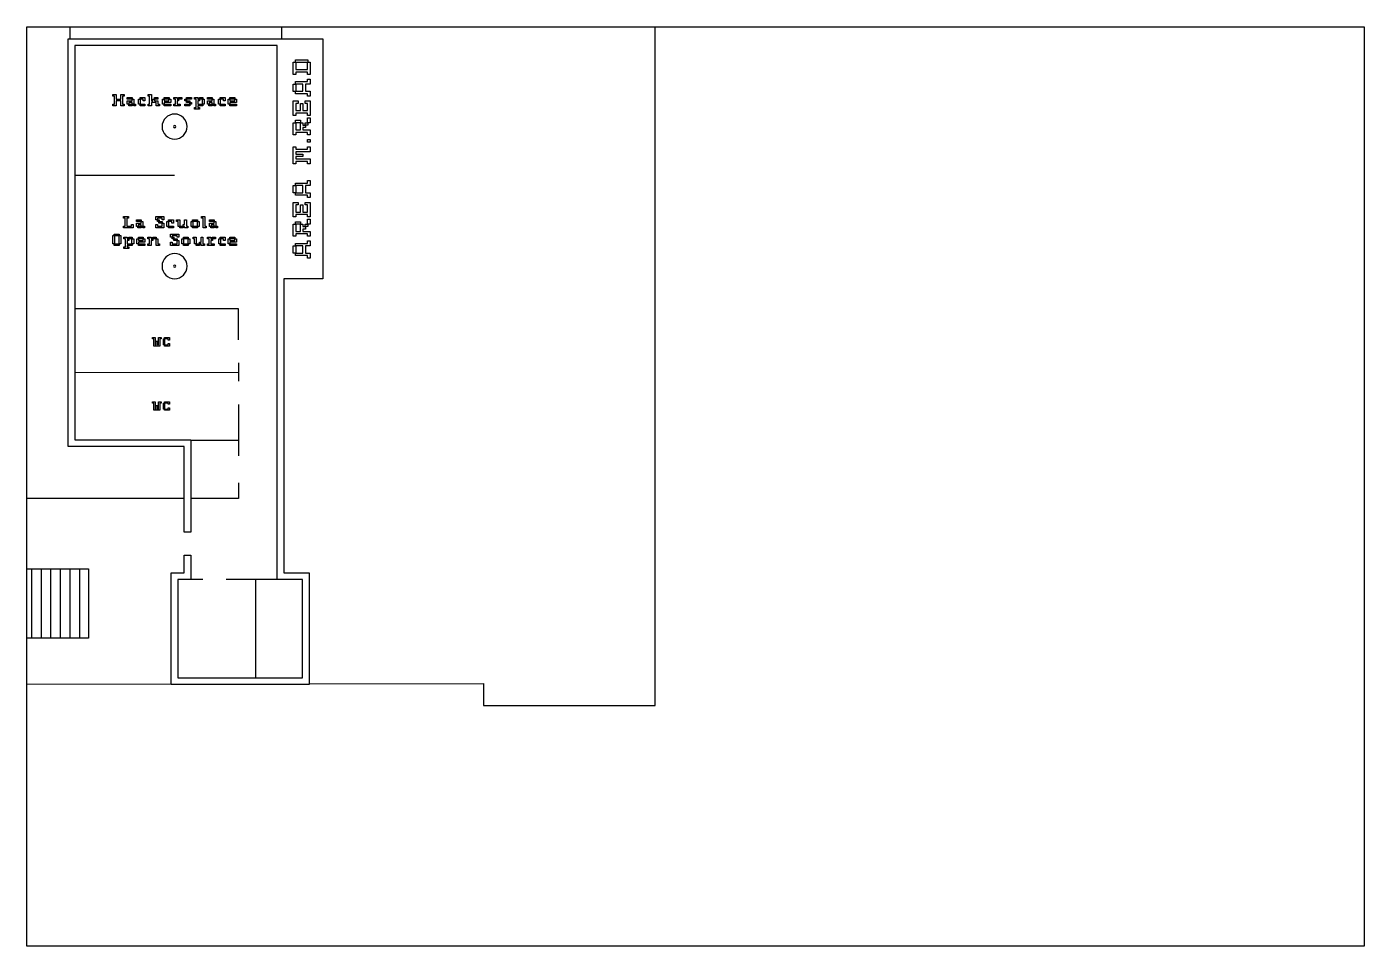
# Model space of a CAD drawing. Extents: x 258.2 to 338.2, y -173.6 to -118.6.
import ezdxf

# ---------------------------------------------------------------- set-up
doc = ezdxf.new("R2010")
doc.units = 0
doc.layers.add('PRINT3', color=7, linetype='CONTINUOUS')

# ---------------------------------------------------------------- blocks, each defined once
blk = doc.blocks.new('BLOCK_291')
at = {"layer": 'PRINT3'}
for points in [[(275.006, -121.462), (275.006, -121.318), (274.291, -121.318), (274.291, -121.462), (274.139, -121.462), (274.139, -120.733), (274.285, -120.733), (274.285, -120.587), (275.014, -120.587), (275.014, -120.733), (275.158, -120.733), (275.158, -121.462)], [(275.006, -120.739), (274.291, -120.739), (274.291, -121.165), (275.006, -121.165)], [(275.006, -122.762), (275.006, -122.618), (274.285, -122.618), (274.285, -122.472), (274.139, -122.472), (274.139, -122.033), (274.285, -122.033), (274.285, -121.887), (275.006, -121.887), (275.006, -121.743), (275.158, -121.743), (275.158, -122.039), (274.87, -122.039), (274.87, -122.466), (275.158, -122.466), (275.158, -122.762)], [(274.291, -122.039), (274.291, -122.466), (274.718, -122.466), (274.718, -122.039)], [(275.006, -123.918), (275.006, -123.774), (274.291, -123.774), (274.291, -123.918), (274.139, -123.918), (274.139, -123.043), (274.436, -123.043), (274.436, -123.195), (274.291, -123.195), (274.291, -123.621), (274.573, -123.621), (274.573, -123.189), (274.724, -123.189), (274.724, -123.621), (275.006, -123.621), (275.006, -123.195), (274.862, -123.195), (274.862, -123.043), (275.158, -123.043), (275.158, -123.918)], [(275.006, -125.074), (275.006, -124.929), (274.291, -124.929), (274.291, -125.074), (274.139, -125.074), (274.139, -124.344), (274.285, -124.344), (274.285, -124.199), (274.58, -124.199), (274.58, -124.344), (274.724, -124.344), (274.724, -124.489), (274.862, -124.489), (274.862, -124.344), (275.006, -124.344), (275.006, -124.055), (275.158, -124.055), (275.158, -124.351), (275.014, -124.351), (275.014, -124.495), (274.87, -124.495), (274.87, -124.64), (274.724, -124.64), (274.724, -124.777), (275.158, -124.777), (275.158, -125.074)], [(274.573, -124.351), (274.291, -124.351), (274.291, -124.777), (274.573, -124.777)], [(275.006, -125.507), (275.006, -125.355), (275.158, -125.355), (275.158, -125.507)], [(275.006, -126.807), (275.006, -126.662), (274.291, -126.662), (274.291, -126.807), (274.139, -126.807), (274.139, -125.788), (274.291, -125.788), (274.291, -125.932), (275.006, -125.932), (275.006, -125.788), (275.158, -125.788), (275.158, -126.084), (274.291, -126.084), (274.291, -126.222), (274.724, -126.222), (274.724, -126.373), (274.291, -126.373), (274.291, -126.51), (275.158, -126.51), (275.158, -126.807)], [(275.006, -128.828), (275.006, -128.684), (274.285, -128.684), (274.285, -128.539), (274.139, -128.539), (274.139, -128.099), (274.285, -128.099), (274.285, -127.954), (275.006, -127.954), (275.006, -127.809), (275.158, -127.809), (275.158, -128.106), (274.87, -128.106), (274.87, -128.532), (275.158, -128.532), (275.158, -128.828)], [(274.291, -128.106), (274.291, -128.532), (274.718, -128.532), (274.718, -128.106)], [(275.006, -129.984), (275.006, -129.84), (274.291, -129.84), (274.291, -129.984), (274.139, -129.984), (274.139, -129.109), (274.436, -129.109), (274.436, -129.262), (274.291, -129.262), (274.291, -129.688), (274.573, -129.688), (274.573, -129.255), (274.724, -129.255), (274.724, -129.688), (275.006, -129.688), (275.006, -129.262), (274.862, -129.262), (274.862, -129.109), (275.158, -129.109), (275.158, -129.984)], [(275.006, -131.14), (275.006, -130.996), (274.291, -130.996), (274.291, -131.14), (274.139, -131.14), (274.139, -130.411), (274.285, -130.411), (274.285, -130.265), (274.58, -130.265), (274.58, -130.411), (274.724, -130.411), (274.724, -130.555), (274.862, -130.555), (274.862, -130.411), (275.006, -130.411), (275.006, -130.121), (275.158, -130.121), (275.158, -130.417), (275.014, -130.417), (275.014, -130.562), (274.87, -130.562), (274.87, -130.706), (274.724, -130.706), (274.724, -130.844), (275.158, -130.844), (275.158, -131.14)], [(274.573, -130.417), (274.291, -130.417), (274.291, -130.844), (274.573, -130.844)], [(275.006, -132.44), (275.006, -132.296), (274.285, -132.296), (274.285, -132.15), (274.139, -132.15), (274.139, -131.711), (274.285, -131.711), (274.285, -131.565), (275.006, -131.565), (275.006, -131.421), (275.158, -131.421), (275.158, -131.717), (274.87, -131.717), (274.87, -132.144), (275.158, -132.144), (275.158, -132.44)], [(274.291, -131.717), (274.291, -132.144), (274.718, -132.144), (274.718, -131.717)]]:
    blk.add_lwpolyline(points, close=True, dxfattribs=at)

msp = doc.modelspace()

# ---------------------------------------------------------------- linework, layer by layer
at = {"layer": 'PRINT3', "color": 240}
for p, q in [((260.781, -118.606), (260.779, -119.354)), ((273.445, -118.606), (273.445, -119.365)), ((261.065, -127.476), (267.051, -127.476)), ((270.878, -138.712), (270.878, -139.813)), ((261.065, -139.283), (270.878, -139.262)), ((270.878, -141.196), (270.878, -144.267)), ((268, -143.336), (270.878, -143.336)), ((267.638, -146.82), (258.206, -146.82)), ((258.485, -151.007), (258.485, -155.182)), ((259.059, -151.007), (259.059, -155.182)), ((259.634, -151.007), (259.634, -155.182)), ((260.208, -151.007), (260.208, -155.182)), ((260.783, -151.007), (260.783, -155.182)), ((261.357, -151.007), (261.357, -155.182)), ((268, -151.643), (268.746, -151.643)), ((270.129, -151.643), (273.201, -151.643)), ((271.881, -151.647), (271.881, -157.563)), ((258.206, -157.921), (266.855, -157.911))]:
    msp.add_line(p, q, dxfattribs=at)
at = {"layer": 'PRINT3'}
for points in [[(338.206, -173.606), (258.206, -173.606), (258.206, -118.606), (338.206, -118.606)], [(273.577, -133.678), (273.577, -151.271), (275.09, -151.271), (275.09, -157.941), (266.838, -157.941), (266.839, -151.271), (267.624, -151.271), (267.624, -150.214), (268.024, -150.214), (268.024, -151.671), (267.239, -151.671), (267.238, -157.541), (274.69, -157.541), (274.69, -151.671), (273.177, -151.671), (273.177, -119.736), (261.079, -119.736), (261.079, -143.31), (268.024, -143.31), (268.024, -148.83), (267.624, -148.83), (267.624, -143.71), (260.679, -143.71), (260.679, -119.336), (273.577, -119.336), (273.577, -119.336), (275.906, -119.336), (275.906, -133.678)], [(263.351, -123.232), (263.447, -123.232), (263.447, -122.754), (263.351, -122.754), (263.351, -122.652), (263.549, -122.652), (263.549, -122.943), (263.834, -122.943), (263.834, -122.652), (264.033, -122.652), (264.033, -122.754), (263.936, -122.754), (263.936, -123.232), (264.033, -123.232), (264.033, -123.334), (263.834, -123.334), (263.834, -123.044), (263.549, -123.044), (263.549, -123.334), (263.351, -123.334)], [(264.216, -123.039), (264.506, -123.039), (264.506, -122.947), (264.216, -122.947), (264.216, -122.846), (264.511, -122.846), (264.511, -122.943), (264.607, -122.943), (264.607, -123.232), (264.704, -123.232), (264.704, -123.334), (264.603, -123.334), (264.603, -123.238), (264.511, -123.238), (264.511, -123.334), (264.312, -123.334), (264.312, -123.238), (264.216, -123.238)], [(264.318, -123.141), (264.318, -123.232), (264.506, -123.232), (264.506, -123.141)], [(264.887, -122.943), (264.983, -122.943), (264.983, -122.846), (265.278, -122.846), (265.278, -123.044), (265.177, -123.044), (265.177, -122.947), (264.988, -122.947), (264.988, -123.232), (265.278, -123.232), (265.278, -123.334), (264.983, -123.334), (264.983, -123.238), (264.887, -123.238)], [(265.461, -123.232), (265.557, -123.232), (265.557, -122.754), (265.461, -122.754), (265.461, -122.652), (265.659, -122.652), (265.659, -123.039), (265.751, -123.039), (265.751, -122.943), (265.848, -122.943), (265.848, -122.846), (266.046, -122.846), (266.046, -122.947), (265.852, -122.947), (265.852, -123.039), (266.046, -123.039), (266.046, -123.232), (266.143, -123.232), (266.143, -123.334), (265.944, -123.334), (265.944, -123.141), (265.659, -123.141), (265.659, -123.334), (265.461, -123.334)], [(266.326, -122.943), (266.422, -122.943), (266.422, -122.846), (266.717, -122.846), (266.717, -122.943), (266.814, -122.943), (266.814, -123.141), (266.428, -123.141), (266.428, -123.232), (266.814, -123.232), (266.814, -123.334), (266.422, -123.334), (266.422, -123.238), (266.326, -123.238)], [(266.713, -122.947), (266.428, -122.947), (266.428, -123.039), (266.713, -123.039)], [(266.997, -123.232), (267.093, -123.232), (267.093, -122.947), (266.997, -122.947), (266.997, -122.846), (267.195, -122.846), (267.195, -122.943), (267.287, -122.943), (267.287, -122.846), (267.485, -122.846), (267.485, -122.947), (267.292, -122.947), (267.292, -123.044), (267.195, -123.044), (267.195, -123.232), (267.388, -123.232), (267.388, -123.334), (266.997, -123.334)], [(267.668, -123.232), (267.958, -123.232), (267.958, -123.141), (267.764, -123.141), (267.764, -123.044), (267.668, -123.044), (267.668, -122.943), (267.764, -122.943), (267.764, -122.846), (268.059, -122.846), (268.059, -122.947), (267.769, -122.947), (267.769, -123.039), (267.962, -123.039), (267.962, -123.136), (268.059, -123.136), (268.059, -123.238), (267.962, -123.238), (267.962, -123.334), (267.668, -123.334)], [(268.241, -123.426), (268.338, -123.426), (268.338, -122.947), (268.241, -122.947), (268.241, -122.846), (268.44, -122.846), (268.44, -122.943), (268.532, -122.943), (268.532, -122.846), (268.729, -122.846), (268.729, -122.943), (268.827, -122.943), (268.827, -123.238), (268.729, -123.238), (268.729, -123.334), (268.44, -123.334), (268.44, -123.426), (268.536, -123.426), (268.536, -123.527), (268.241, -123.527)], [(268.44, -123.044), (268.44, -123.232), (268.725, -123.232), (268.725, -122.947), (268.536, -122.947), (268.536, -123.044)], [(269.01, -123.039), (269.3, -123.039), (269.3, -122.947), (269.01, -122.947), (269.01, -122.846), (269.305, -122.846), (269.305, -122.943), (269.401, -122.943), (269.401, -123.232), (269.498, -123.232), (269.498, -123.334), (269.397, -123.334), (269.397, -123.238), (269.305, -123.238), (269.305, -123.334), (269.106, -123.334), (269.106, -123.238), (269.01, -123.238)], [(269.112, -123.141), (269.112, -123.232), (269.3, -123.232), (269.3, -123.141)], [(269.681, -122.943), (269.777, -122.943), (269.777, -122.846), (270.072, -122.846), (270.072, -123.044), (269.971, -123.044), (269.971, -122.947), (269.782, -122.947), (269.782, -123.232), (270.072, -123.232), (270.072, -123.334), (269.777, -123.334), (269.777, -123.238), (269.681, -123.238)], [(270.254, -122.943), (270.351, -122.943), (270.351, -122.846), (270.646, -122.846), (270.646, -122.943), (270.742, -122.943), (270.742, -123.141), (270.356, -123.141), (270.356, -123.232), (270.742, -123.232), (270.742, -123.334), (270.351, -123.334), (270.351, -123.238), (270.254, -123.238)], [(270.642, -122.947), (270.356, -122.947), (270.356, -123.039), (270.642, -123.039)], [(263.993, -130.539), (264.089, -130.539), (264.089, -130.061), (263.993, -130.061), (263.993, -129.959), (264.287, -129.959), (264.287, -130.061), (264.191, -130.061), (264.191, -130.539), (264.476, -130.539), (264.476, -130.443), (264.578, -130.443), (264.578, -130.641), (263.993, -130.641)], [(264.761, -130.346), (265.051, -130.346), (265.051, -130.254), (264.761, -130.254), (264.761, -130.153), (265.056, -130.153), (265.056, -130.249), (265.152, -130.249), (265.152, -130.539), (265.249, -130.539), (265.249, -130.641), (265.148, -130.641), (265.148, -130.544), (265.056, -130.544), (265.056, -130.641), (264.857, -130.641), (264.857, -130.544), (264.761, -130.544)], [(265.921, -130.443), (266.022, -130.443), (266.022, -130.539), (266.308, -130.539), (266.308, -130.35), (266.115, -130.35), (266.115, -130.254), (266.017, -130.254), (266.017, -130.157), (265.921, -130.157), (265.921, -129.959), (266.409, -129.959), (266.409, -130.157), (266.308, -130.157), (266.308, -130.061), (266.022, -130.061), (266.022, -130.153), (266.119, -130.153), (266.119, -130.249), (266.312, -130.249), (266.312, -130.346), (266.409, -130.346), (266.409, -130.641), (265.921, -130.641)], [(266.591, -130.249), (266.688, -130.249), (266.688, -130.153), (266.983, -130.153), (266.983, -130.35), (266.882, -130.35), (266.882, -130.254), (266.693, -130.254), (266.693, -130.539), (266.983, -130.539), (266.983, -130.641), (266.688, -130.641), (266.688, -130.544), (266.591, -130.544)], [(267.262, -130.254), (267.165, -130.254), (267.165, -130.153), (267.364, -130.153), (267.364, -130.539), (267.552, -130.539), (267.552, -130.443), (267.649, -130.443), (267.649, -130.153), (267.751, -130.153), (267.751, -130.539), (267.847, -130.539), (267.847, -130.641), (267.649, -130.641), (267.649, -130.544), (267.557, -130.544), (267.557, -130.641), (267.359, -130.641), (267.359, -130.544), (267.262, -130.544)], [(268.031, -130.249), (268.127, -130.249), (268.127, -130.153), (268.422, -130.153), (268.422, -130.249), (268.519, -130.249), (268.519, -130.544), (268.422, -130.544), (268.422, -130.641), (268.127, -130.641), (268.127, -130.544), (268.031, -130.544)], [(268.132, -130.254), (268.132, -130.539), (268.418, -130.539), (268.418, -130.254)], [(268.749, -130.061), (268.652, -130.061), (268.652, -129.959), (268.851, -129.959), (268.851, -130.539), (268.947, -130.539), (268.947, -130.641), (268.749, -130.641)], [(269.13, -130.346), (269.42, -130.346), (269.42, -130.254), (269.13, -130.254), (269.13, -130.153), (269.424, -130.153), (269.424, -130.249), (269.521, -130.249), (269.521, -130.539), (269.618, -130.539), (269.618, -130.641), (269.517, -130.641), (269.517, -130.544), (269.424, -130.544), (269.424, -130.641), (269.226, -130.641), (269.226, -130.544), (269.13, -130.544)], [(263.345, -131.1), (263.442, -131.1), (263.442, -131.003), (263.737, -131.003), (263.737, -131.1), (263.833, -131.1), (263.833, -131.588), (263.737, -131.588), (263.737, -131.685), (263.442, -131.685), (263.442, -131.588), (263.345, -131.588)], [(263.447, -131.105), (263.447, -131.583), (263.732, -131.583), (263.732, -131.105)], [(264.016, -131.776), (264.113, -131.776), (264.113, -131.298), (264.016, -131.298), (264.016, -131.197), (264.214, -131.197), (264.214, -131.293), (264.307, -131.293), (264.307, -131.197), (264.504, -131.197), (264.504, -131.293), (264.601, -131.293), (264.601, -131.588), (264.504, -131.588), (264.504, -131.685), (264.214, -131.685), (264.214, -131.776), (264.311, -131.776), (264.311, -131.878), (264.016, -131.878)], [(264.784, -131.293), (264.881, -131.293), (264.881, -131.197), (265.176, -131.197), (265.176, -131.293), (265.272, -131.293), (265.272, -131.492), (264.886, -131.492), (264.886, -131.583), (265.272, -131.583), (265.272, -131.685), (264.881, -131.685), (264.881, -131.588), (264.784, -131.588)], [(264.863, -130.448), (264.863, -130.539), (265.051, -130.539), (265.051, -130.448)], [(265.455, -131.583), (265.552, -131.583), (265.552, -131.298), (265.455, -131.298), (265.455, -131.197), (265.654, -131.197), (265.654, -131.293), (265.746, -131.293), (265.746, -131.197), (265.943, -131.197), (265.943, -131.293), (266.041, -131.293), (266.041, -131.583), (266.137, -131.583), (266.137, -131.685), (265.939, -131.685), (265.939, -131.298), (265.75, -131.298), (265.75, -131.394), (265.654, -131.394), (265.654, -131.685), (265.455, -131.685)], [(266.808, -131.487), (266.91, -131.487), (266.91, -131.583), (267.195, -131.583), (267.195, -131.394), (267.002, -131.394), (267.002, -131.298), (266.905, -131.298), (266.905, -131.201), (266.808, -131.201), (266.808, -131.003), (267.296, -131.003), (267.296, -131.201), (267.195, -131.201), (267.195, -131.105), (266.91, -131.105), (266.91, -131.197), (267.006, -131.197), (267.006, -131.293), (267.2, -131.293), (267.2, -131.39), (267.296, -131.39), (267.296, -131.685), (266.808, -131.685)], [(267.479, -131.293), (267.575, -131.293), (267.575, -131.197), (267.87, -131.197), (267.87, -131.293), (267.967, -131.293), (267.967, -131.588), (267.87, -131.588), (267.87, -131.685), (267.575, -131.685), (267.575, -131.588), (267.479, -131.588)], [(268.246, -131.298), (268.15, -131.298), (268.15, -131.197), (268.348, -131.197), (268.348, -131.583), (268.537, -131.583), (268.537, -131.487), (268.633, -131.487), (268.633, -131.197), (268.735, -131.197), (268.735, -131.583), (268.832, -131.583), (268.832, -131.685), (268.633, -131.685), (268.633, -131.588), (268.541, -131.588), (268.541, -131.685), (268.344, -131.685), (268.344, -131.588), (268.246, -131.588)], [(269.015, -131.583), (269.112, -131.583), (269.112, -131.298), (269.015, -131.298), (269.015, -131.197), (269.213, -131.197), (269.213, -131.293), (269.306, -131.293), (269.306, -131.197), (269.503, -131.197), (269.503, -131.298), (269.31, -131.298), (269.31, -131.394), (269.213, -131.394), (269.213, -131.583), (269.407, -131.583), (269.407, -131.685), (269.015, -131.685)], [(269.231, -130.448), (269.231, -130.539), (269.42, -130.539), (269.42, -130.448)], [(269.686, -131.293), (269.782, -131.293), (269.782, -131.197), (270.077, -131.197), (270.077, -131.394), (269.976, -131.394), (269.976, -131.298), (269.788, -131.298), (269.788, -131.583), (270.077, -131.583), (270.077, -131.685), (269.782, -131.685), (269.782, -131.588), (269.686, -131.588)], [(270.26, -131.293), (270.356, -131.293), (270.356, -131.197), (270.651, -131.197), (270.651, -131.293), (270.748, -131.293), (270.748, -131.492), (270.362, -131.492), (270.362, -131.583), (270.748, -131.583), (270.748, -131.685), (270.356, -131.685), (270.356, -131.588), (270.26, -131.588)], [(264.214, -131.394), (264.214, -131.583), (264.5, -131.583), (264.5, -131.298), (264.311, -131.298), (264.311, -131.394)], [(265.171, -131.298), (264.886, -131.298), (264.886, -131.39), (265.171, -131.39)], [(267.581, -131.298), (267.581, -131.583), (267.866, -131.583), (267.866, -131.298)], [(270.647, -131.298), (270.362, -131.298), (270.362, -131.39), (270.647, -131.39)], [(265.801, -137.274), (265.729, -137.274), (265.729, -137.197), (265.877, -137.197), (265.877, -137.631), (265.946, -137.631), (265.946, -137.415), (266.021, -137.415), (266.021, -137.631), (266.09, -137.631), (266.09, -137.197), (266.238, -137.197), (266.238, -137.274), (266.166, -137.274), (266.166, -137.707), (265.801, -137.707)], [(266.377, -137.27), (266.45, -137.27), (266.45, -137.197), (266.742, -137.197), (266.742, -137.346), (266.667, -137.346), (266.667, -137.274), (266.453, -137.274), (266.453, -137.631), (266.667, -137.631), (266.667, -137.559), (266.742, -137.559), (266.742, -137.707), (266.45, -137.707), (266.45, -137.635), (266.377, -137.635)], [(265.801, -141.115), (265.729, -141.115), (265.729, -141.039), (265.877, -141.039), (265.877, -141.473), (265.946, -141.473), (265.946, -141.256), (266.021, -141.256), (266.021, -141.473), (266.09, -141.473), (266.09, -141.039), (266.238, -141.039), (266.238, -141.115), (266.166, -141.115), (266.166, -141.549), (265.801, -141.549)], [(266.377, -141.112), (266.45, -141.112), (266.45, -141.039), (266.742, -141.039), (266.742, -141.187), (266.667, -141.187), (266.667, -141.115), (266.453, -141.115), (266.453, -141.473), (266.667, -141.473), (266.667, -141.4), (266.742, -141.4), (266.742, -141.549), (266.45, -141.549), (266.45, -141.476), (266.377, -141.476)]]:
    msp.add_lwpolyline(points, close=True, dxfattribs=at)
at = {"layer": 'PRINT3', "color": 240}
for points in [[(275.077, -157.902), (285.522, -157.89), (285.522, -159.206), (295.791, -159.206), (295.791, -118.606)], [(270.878, -137.329), (270.878, -135.485), (261.065, -135.485)], [(270.878, -145.894), (270.878, -146.816), (267.991, -146.816)], [(258.206, -151.022), (261.906, -151.022), (261.906, -155.186), (258.206, -155.186)], [(258.206, -151.022), (261.906, -151.022), (261.906, -155.186), (258.206, -155.186)]]:
    msp.add_lwpolyline(points, dxfattribs=at)
at = {"layer": 'PRINT3', "color": 240, "extrusion": (0, 0, -1)}
for centre in [(-267.047, -124.577), (-267.047, -132.928)]:
    msp.add_circle(centre, 0.75, dxfattribs=at)
at = {"layer": 'PRINT3', "extrusion": (0, 0, -1)}
for centre in [(-267.047, -124.577), (-267.047, -132.928)]:
    msp.add_circle(centre, 0.0667, dxfattribs=at)

# ---------------------------------------------------------------- block references
at = {"layer": 'PRINT3'}
msp.add_blockref('BLOCK_291', (0, 0), dxfattribs=at)

doc.saveas('drawing.dxf')
